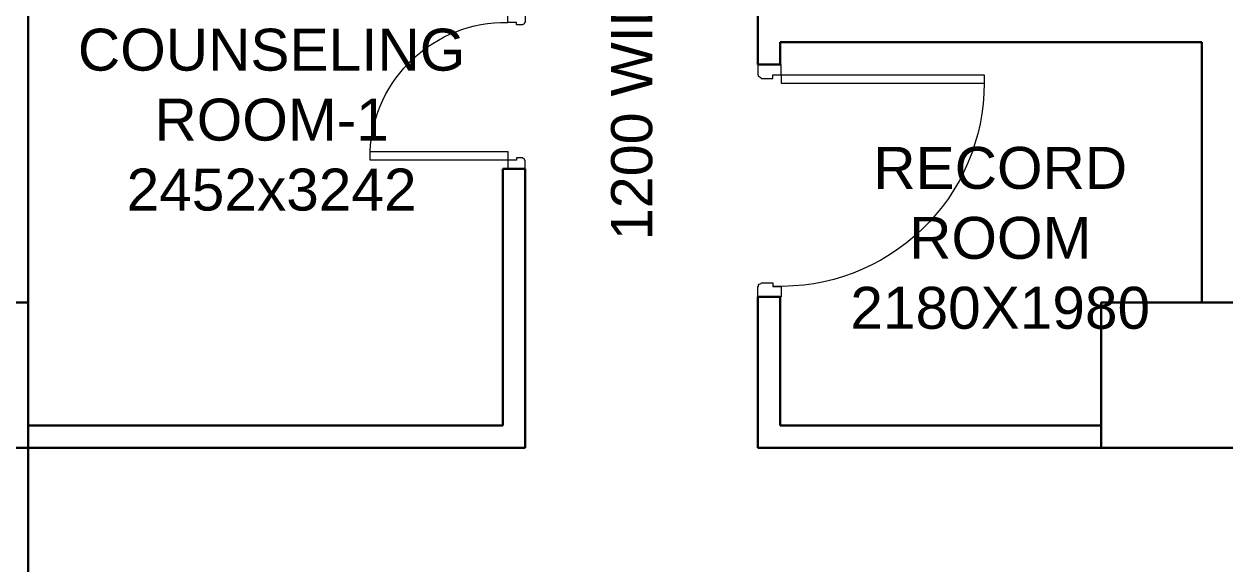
# Model space of a CAD drawing. Header units: millimetres. Extents: x 3552052 to 4144896, y -707811 to -630695.
# Drawn here: x 3931783 to 3937984, y -646004 to -643215 of the extents above; entities that cross this region are included whole.
import ezdxf
from ezdxf.enums import TextEntityAlignment as Align

# ---------------------------------------------------------------- set-up
doc = ezdxf.new("R2010")
doc.units = ezdxf.units.MM
doc.header["$LTSCALE"] = 6
doc.header["$MEASUREMENT"] = 0
doc.layers.get('0').update_dxf_attribs({"linetype": 'CONTINUOUS', "lineweight": 0})
for name, color, linetype, lineweight in [('COL', 5, 'CONTINUOUS', 0), ('DIM', 7, 'CONTINUOUS', 0), ('DOOR', 44, 'CONTINUOUS', 0), ('WALL', 8, 'CONTINUOUS', 0)]:
    doc.layers.add(name, color=color, linetype=linetype, lineweight=lineweight)
doc.styles.add('ARIAL', font='arial.ttf')

# ---------------------------------------------------------------- blocks, each defined once
blk = doc.blocks.new('Z$W@#1841')
at = {"layer": 'DOOR'}
blk.add_lwpolyline([(482.5, 633.2), (482.5, -167.4), (533, -167.4), (533, 633.2)], close=True, dxfattribs=at)
for points in [[(-254.1, -217.9), (-267.6, -217.9), (-267.6, -167.4), (-317.3, -167.4), (-317.3, -267.4), (-267.6, -267.4), (-267.6, -265.2, 0.414214), (-256.3, -253.9), (-254.1, -253.9)], [(519.5, -217.9), (533, -217.9), (533, -167.4), (582.7, -167.4), (582.7, -267.4), (533, -267.4), (533, -265.2, -0.414214), (521.7, -253.9), (519.5, -253.9)]]:
    blk.add_lwpolyline(points, format="xyb", close=True, dxfattribs=at)
at = {"layer": 'DOOR', "color": 145}
blk.add_arc((518.4, -152.1), 786.1, 92.61772, 181.11293, dxfattribs=at)
blk = doc.blocks.new('A$C19B8274B')
at = {"layer": 'DOOR'}
for p, q in [((-45, 925), (-80, 925)), ((-80, 50), (-80, 925)), ((-45, 50), (-45, 925)), ((-45, 50), (-80, 50)), ((-955, -50), (-955, -47.5)), ((-940, -35), (-942.5, -35)), ((-60, -35), (-57.5, -35)), ((-45, -50), (-45, -47.5))]:
    blk.add_line(p, q, dxfattribs=at)
for points in [[(-940, 15), (-955, 15), (-955, 50), (-1000, 50), (-1000, -50), (-955, -50)], [(-940, -35), (-940, 15)], [(-60, 15), (-45, 15), (-45, 50), (0, 50), (0, -50), (-45, -50)], [(-60, -35), (-60, 15)]]:
    blk.add_lwpolyline(points, dxfattribs=at)
at = {"layer": 'DOOR', "color": 145}
blk.add_arc((-80, 50), 875, 90, 182.2924, dxfattribs=at)
at = {"layer": 'DOOR'}
for centre, start, end in [((-955, -35), 270, 0), ((-45, -35), 180, 270)]:
    blk.add_arc(centre, 12.5, start, end, dxfattribs=at)
blk = doc.blocks.new('AAA')
at = {"layer": 'COL', "color": 7, "lineweight": 30}
for points in [[(3921289.4, -688136.4), (3921289.4, -687386.4), (3922039.4, -687386.4), (3922039.4, -688136.4)], [(3927584.4, -688136.4), (3927584.4, -687386.4), (3928334.4, -687386.4), (3928334.4, -688136.4)]]:
    blk.add_lwpolyline(points, close=True, dxfattribs=at)
at = {"layer": 'WALL', "color": 7, "linetype": 'ByBlock', "lineweight": 30}
for p, q in [((3922039.4, -687386.4), (3922039.4, -684778.9)), ((3925809.6, -685811.4), (3925809.6, -686156.4)), ((3925924.6, -686041.4), (3928104.4, -686041.4)), ((3925924.6, -686041.4), (3925924.6, -686156.4)), ((3928104.5, -687386.4), (3928104.5, -686041.4)), ((3925809.6, -686156.4), (3925924.6, -686156.4)), ((3924491.6, -686695.1), (3924491.6, -688021.4)), ((3924491.6, -686695.1), (3924491.6, -688021.4)), ((3924606.6, -686695.1), (3924491.6, -686695.1)), ((3924606.6, -686695.1), (3924606.6, -688136.4)), ((3925809.6, -687356.4), (3925809.6, -688136.4)), ((3925809.6, -687356.4), (3925924.6, -687356.4)), ((3925924.6, -687356.4), (3925924.6, -688021.4)), ((3924491.6, -688021.4), (3922039.4, -688021.4)), ((3925924.6, -688021.4), (3927584.4, -688021.4)), ((3922039.4, -688911.4), (3922039.4, -688136.4)), ((3924606.6, -688136.4), (3922039.4, -688136.4)), ((3925809.6, -688136.4), (3927584.4, -688136.4))]:
    blk.add_line(p, q, dxfattribs=at)
at = {"layer": 'DOOR', "color": 8, "linetype": 'Continuous', "lineweight": -3}
for name, p, xscale, yscale, zscale, rotation in [('Z$W@#1841', (3924368.9, -686177.1), -0.8888888889923692, 0.8888888889923692, 0.8888888888759539, 89.99999999999967), ('A$C19B8274B', (3925869.6, -686156.4), -1.2, 1.2, 1.2, 269.9999999999842)]:
    blk.add_blockref(name, p, dxfattribs=dict(at, xscale=xscale, yscale=yscale, zscale=zscale, rotation=rotation))
at = {"layer": 'DIM', "color": 7, "lineweight": -3, "style": 'ARIAL'}
blk.add_text('1200 WIDE CORRIDOR', height=212.5, rotation=90, dxfattribs=at).set_placement((3925327.7, -685456.3), align=Align.BOTTOM_CENTER)
at = {"layer": 'DIM', "color": 7, "lineweight": -3, "char_height": 216.75, "width": 2086.034, "attachment_point": 5, "style": 'ARIAL'}
for s, insert in [('COUNSELING\\PROOM-1\\P2452x3242', (3923297.1, -686442.8)), ('RECORD\\PROOM 2180X1980', (3927062.3, -687053.4))]:
    blk.add_mtext(s, dxfattribs=dict(at, insert=insert))

msp = doc.modelspace()

# ---------------------------------------------------------------- block references
at = {"color": 0, "lineweight": -3}
msp.add_blockref('AAA', (9765.7, 42732.5), dxfattribs=at)

doc.saveas('drawing.dxf')
